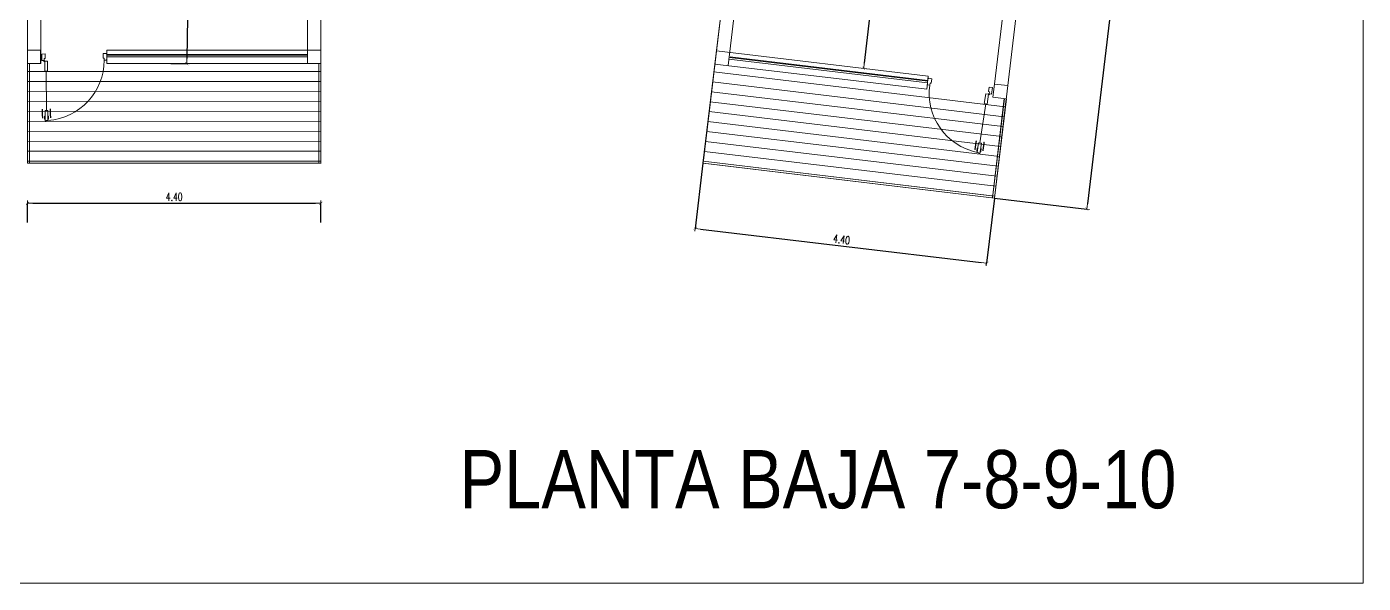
# Model space of a CAD drawing. Header units: millimetres. Extents: x 4525 to 9082, y 179 to 563.
# Drawn here: x 5387.34 to 5407.39, y 521.89 to 530.25 of the extents above; entities that cross this region are included whole.
import ezdxf

# ---------------------------------------------------------------- set-up
doc = ezdxf.new("R2010")
doc.units = ezdxf.units.MM
doc.header["$LTSCALE"] = 100
doc.layers.get('DEFPOINTS').update_dxf_attribs({"lineweight": 5})
for name, color, linetype, lineweight in [('004-Carpinterias', 1, 'Continuous', 18), ('006-Cotas parciales', 7, 'Continuous', 5), ('A01-Barrido', 250, 'Continuous', 5), ('A01-Carpinterias', 1, 'Continuous', 18), ('HATCH MUROS', 251, 'Continuous', 9)]:
    doc.layers.add(name, color=color, linetype=linetype, lineweight=lineweight)
doc.styles.add('AREAL', font='ARIALN.TTF')
doc.styles.add('COTAS', font='ROMANS.shx', dxfattribs={"width": 0.7})
doc.dimstyles.new('COTA40', dxfattribs={"dimscale": 0.4, "dimtxt": 0.3, "dimasz": 0.2, "dimexe": 0, "dimexo": 0, "dimgap": 0.09, "dimtad": 1, "dimzin": 0, "dimdsep": 46, "dimtxsty": 'COTAS', "dimblk1": 'COTA_N', "dimblk2": 'COTA_N', "dimsah": 1, "dimcen": 0.1, "dimclrd": 1, "dimclre": 8, "dimclrt": 5, "dimaunit": 1, "dimadec": 3, "dimazin": 0, "dimtfac": 1, "dimtix": 1, "dimtmove": 2, "dimatfit": 3, "dimldrblk": 'COTA_N', "dimfxl": 0, "dimtolj": 1, "dimtzin": 0, "dimarcsym": 0})

# ---------------------------------------------------------------- blocks, each defined once
blk = doc.blocks.new('COTA_N')
for p, q in [((-1, 0), (0, 0)), ((0, 0.5), (0, -0.5))]:
    blk.add_line(p, q)
at = {"const_width": 0.065}
blk.add_lwpolyline([(0.1414213562373163, 0.1414213562373021), (0.2828427124746327, 0.2828427124746187), (0, 0), (-0.1414213562373021, -0.1414213562373021), (-0.2828427124746185, -0.2828427124746185)], dxfattribs=at)
blk = doc.blocks.new('*D437')
at = {"layer": '006-Cotas parciales', "color": 8, "lineweight": -2, "ltscale": 100}
for p, q in [((5389.653814941729, 538.1984485347729), (5389.894369776229, 538.1941491025699)), ((5389.501888058246, 529.6980827684695), (5389.742442892744, 529.6937833362665))]:
    blk.add_line(p, q, dxfattribs=at)
at = {"layer": '006-Cotas parciales', "color": 1, "lineweight": -2, "ltscale": 100}
blk.add_line((5389.892940165999, 538.1141618772486), (5389.743872502975, 529.7737705615878), dxfattribs=at)
at = {"layer": 'DEFPOINTS', "color": 0, "ltscale": 100}
for p in [(5389.653814941729, 538.1984485347729), (5389.501888058246, 529.6980827684695), (5389.742442892744, 529.6937833362665)]:
    blk.add_point(p, dxfattribs=at)
at = {"layer": '006-Cotas parciales', "color": 1, "lineweight": -2, "ltscale": 100, "xscale": 0.08000000000000002, "yscale": 0.08000000000000002, "zscale": 0.08000000000000002}
for p, rotation in [((5389.894369776229, 538.1941491025699), 88.97606259057393), ((5389.742442892744, 529.6937833362665), 268.976062590574)]:
    blk.add_blockref('COTA_N', p, dxfattribs=dict(at, rotation=rotation))
at = {"layer": '006-Cotas parciales', "color": 5, "ltscale": 100, "insert": (5389.659093977699, 531.5984157636799), "char_height": 0.12, "attachment_point": 5, "rotation": 88.97606259057396, "style": 'COTAS'}
blk.add_mtext('\\A1;8.50', dxfattribs=at)
blk = doc.blocks.new('*D439')
at = {"layer": '006-Cotas parciales', "color": 8, "lineweight": -2, "ltscale": 100}
for p, q in [((5402.951148619892, 536.8599055591051), (5404.339431150273, 536.6940830055007)), ((5401.854254645935, 527.6766026330362), (5403.242537176317, 527.5107800794317))]:
    blk.add_line(p, q, dxfattribs=at)
at = {"layer": '006-Cotas parciales', "color": 1, "lineweight": -2, "ltscale": 100}
blk.add_line((5404.329943042968, 536.6146476492681), (5403.25202528362, 527.590215435664), dxfattribs=at)
at = {"layer": 'DEFPOINTS', "color": 0, "ltscale": 100}
for p in [(5402.951148619892, 536.8599055591051), (5401.854254645935, 527.6766026330362), (5403.242537176317, 527.5107800794317)]:
    blk.add_point(p, dxfattribs=at)
at = {"layer": '006-Cotas parciales', "color": 1, "lineweight": -2, "ltscale": 100, "xscale": 0.08000000000000002, "yscale": 0.08000000000000002, "zscale": 0.08000000000000002}
for p, rotation in [((5404.339431150273, 536.6940830055007), 83.18861111112288), ((5403.242537176317, 527.5107800794317), 263.1886111111229)]:
    blk.add_blockref('COTA_N', p, dxfattribs=dict(at, rotation=rotation))
at = {"layer": '006-Cotas parciales', "color": 5, "ltscale": 100, "insert": (5403.695661735816, 532.1138172712315), "char_height": 0.12, "attachment_point": 5, "rotation": 83.18861111112288, "style": 'COTAS'}
blk.add_mtext('\\A1;9.25', dxfattribs=at)
blk = doc.blocks.new('*D440')
at = {"layer": '006-Cotas parciales', "color": 1, "lineweight": -2, "ltscale": 100}
blk.add_line((5400.756360411584, 537.0410363429536), (5399.903625261191, 529.7022465740869), dxfattribs=at)
at = {"layer": 'DEFPOINTS', "color": 0, "ltscale": 100}
for p in [(5400.765593936477, 537.1205016940071), (5399.89439173628, 529.6227812230354), (5399.894391736289, 529.6227812230344)]:
    blk.add_point(p, dxfattribs=at)
at = {"layer": '006-Cotas parciales', "color": 1, "lineweight": -2, "ltscale": 100, "xscale": 0.08000000000000002, "yscale": 0.08000000000000002, "zscale": 0.08000000000000002}
for p, rotation in [((5400.765593936486, 537.1205016940061), 83.37220355654665), ((5399.894391736289, 529.6227812230344), 263.3722035565467)]:
    blk.add_blockref('COTA_N', p, dxfattribs=dict(at, rotation=rotation))
at = {"layer": '006-Cotas parciales', "color": 5, "ltscale": 100, "insert": (5400.234634415126, 533.3827216884033), "char_height": 0.12, "attachment_point": 5, "rotation": 83.37220355654662, "style": 'COTAS'}
blk.add_mtext('\\A1;7.55', dxfattribs=at)
blk = doc.blocks.new('*D442')
at = {"layer": '006-Cotas parciales', "color": 8, "lineweight": -2, "ltscale": 100}
for p, q in [((5387.353596352668, 527.3113012369174), (5387.353596352668, 527.598294466082)), ((5391.753596352668, 527.311301236917), (5391.753596352668, 527.598294466082))]:
    blk.add_line(p, q, dxfattribs=at)
at = {"layer": '006-Cotas parciales', "color": 1, "lineweight": -2, "ltscale": 100}
blk.add_line((5387.433596352668, 527.598294466082), (5391.673596352668, 527.598294466082), dxfattribs=at)
at = {"layer": 'DEFPOINTS', "color": 0, "ltscale": 100}
for p in [(5391.753596352668, 527.598294466082), (5387.353596352668, 527.3113012369174), (5391.753596352668, 527.311301236917)]:
    blk.add_point(p, dxfattribs=at)
at = {"layer": '006-Cotas parciales', "color": 1, "lineweight": -2, "ltscale": 100, "xscale": 0.08000000000000002, "yscale": 0.08000000000000002, "zscale": 0.08000000000000002, "rotation": 180}
blk.add_blockref('COTA_N', (5387.353596352668, 527.598294466082), dxfattribs=at)
at = {"layer": '006-Cotas parciales', "color": 1, "lineweight": -2, "ltscale": 100, "xscale": 0.08000000000000002, "yscale": 0.08000000000000002, "zscale": 0.08000000000000002}
blk.add_blockref('COTA_N', (5391.753596352668, 527.598294466082), dxfattribs=at)
at = {"layer": '006-Cotas parciales', "color": 5, "ltscale": 100, "insert": (5389.553596352668, 527.694294466082), "char_height": 0.12, "attachment_point": 5, "style": 'COTAS'}
blk.add_mtext('\\A1;4.40', dxfattribs=at)
blk = doc.blocks.new('*D444')
at = {"layer": '006-Cotas parciales', "color": 8, "lineweight": -2, "ltscale": 100}
for p, q in [((5397.483252703892, 528.1986942735912), (5397.366418106851, 527.2205436753154)), ((5401.854254645936, 527.676602633036), (5401.737420048895, 526.6984520347603))]:
    blk.add_line(p, q, dxfattribs=at)
at = {"layer": '006-Cotas parciales', "color": 1, "lineweight": -2, "ltscale": 100}
blk.add_line((5397.445853463083, 527.211055568011), (5401.657984692662, 526.7079401420647), dxfattribs=at)
at = {"layer": 'DEFPOINTS', "color": 0, "ltscale": 100}
for p in [(5397.483252703892, 528.1986942735912), (5401.854254645936, 527.676602633036), (5401.737420048895, 526.6984520347603)]:
    blk.add_point(p, dxfattribs=at)
at = {"layer": '006-Cotas parciales', "color": 1, "lineweight": -2, "ltscale": 100, "xscale": 0.08000000000000002, "yscale": 0.08000000000000002, "zscale": 0.08000000000000002}
for p, rotation in [((5397.366418106851, 527.2205436753154), 173.1886111111116), ((5401.737420048895, 526.6984520347603), 353.1886111111116)]:
    blk.add_blockref('COTA_N', p, dxfattribs=dict(at, rotation=rotation))
at = {"layer": '006-Cotas parciales', "color": 5, "ltscale": 100, "insert": (5399.563304806638, 527.0548202825165), "char_height": 0.12, "attachment_point": 5, "rotation": 353.18861111111164, "style": 'COTAS'}
blk.add_mtext('\\A1;4.40', dxfattribs=at)

msp = doc.modelspace()

# ---------------------------------------------------------------- linework, layer by layer
at = {"layer": '004-Carpinterias', "linetype": 'Continuous', "extrusion": (-0.0008648253841352666, 0.1459395968280031, 0.9892931244857284)}
for p, q in [((5387.613225671014, 529.5822415712385, 0.02189132388690496), (5387.612346316673, 529.7306329344458)), ((5387.654345624448, 529.7308818186987), (5387.655224978789, 529.5824904554916, 0.02189132388687653)), ((5387.637742742262, 528.9888005605374, 0.1094566194342843), (5387.6342253249, 529.5823660133656, 0.0218913238868208)), ((5387.617710378243, 528.8254456028571, 0.1335370780740843), (5387.616743088372, 528.9886761184111, 0.1094566194342972)), ((5387.658742396149, 528.9889250026633, 0.1094566194343682), (5387.659621750491, 528.8405336394565, 0.1313479433211879))]:
    msp.add_line(p, q, dxfattribs=at)
at = {"layer": '004-Carpinterias', "linetype": 'Continuous', "extrusion": (0.02102444757590097, 0.1444198270646843, 0.9892931244857284)}
for p, q in [((5401.724580037635, 529.2403363404537, 1.929268967170478), (5401.703202382054, 529.0934902789456, 1.951160291057355)), ((5401.744764322046, 529.0874397466448, 1.951160291057383), (5401.766141977628, 529.2342858081527, 1.929268967170507)), ((5401.638472729725, 528.5030807667642, 2.038725586604762), (5401.723983352051, 529.0904650127959, 1.951160291057299)), ((5401.617691759729, 528.5061060329142, 2.038725586604846), (5401.596314104147, 528.359259971407, 2.060616910491666)), ((5401.635738276273, 528.3385248170962, 2.062806045244562), (5401.659253699722, 528.5000555006138, 2.038725586604775))]:
    msp.add_line(p, q, dxfattribs=at)
at = {"layer": '004-Carpinterias', "color": 1, "linetype": 'Continuous', "extrusion": (-0.0008648253841352666, 0.1459395968280031, 0.9892931244857284)}
for p, q in [((5387.617223801596, 528.9075555791453, 0.1214238657790785), (5387.607223966362, 528.9074963209891, 0.1214238657791495)), ((5387.607223966481, 528.90749632099, 0.1214238657791495), (5387.607505360111, 528.8600110335396, 0.1284290969796726)), ((5387.617505195342, 528.8600702916365, 0.1284290969883413), (5387.607505360113, 528.8600110334803, 0.1284290969883981)), ((5387.65874239615, 528.9889250026633, 0.109456619434354), (5387.616743088372, 528.9886761184111, 0.1094566194342972)), ((5387.632710131077, 528.8255344900904, 0.1335370780740985), (5387.617710378243, 528.8254456028571, 0.1335370780740843)), ((5387.632710131077, 528.8255344900904, 0.1335370780740985), (5387.617710378243, 528.8254456028571, 0.1335370780740843)), ((5387.659621750491, 528.8405336394562, 0.1313479433212164), (5387.632622195549, 528.840373642437, 0.1313479433211879)), ((5387.632622195549, 528.840373642437, 0.1313479433211879), (5387.632710131077, 528.8255344900904, 0.1335370780740985)), ((5387.659223109604, 528.9078044633998, 0.1214238657790643), (5387.669222944834, 528.9078637215543, 0.1214238657791495)), ((5387.659504503238, 528.86031917589, 0.1284290969883128), (5387.669504338465, 528.8603784340457, 0.1284290969882844)), ((5387.669222944715, 528.9078637215534, 0.1214238657791211), (5387.669504338464, 528.8603784341046, 0.1284290969796442))]:
    msp.add_line(p, q, dxfattribs=at)
at = {"layer": '004-Carpinterias', "color": 1, "linetype": 'Continuous'}
for p, q in [((5387.659621750492, 528.8405336394565, 0.1313479433212164), (5387.632622195549, 528.840373642437, 0.1313479433211879)), ((5401.596314104146, 528.359259971407, 2.060616910491694), (5401.623032494087, 528.3553703435073, 2.060616910491666))]:
    msp.add_line(p, q, dxfattribs=at)
at = {"layer": '004-Carpinterias', "color": 1, "linetype": 'Continuous', "extrusion": (0.02102444757590097, 0.1444198270646843, 0.9892931244857284)}
for p, q in [((5401.596109618372, 528.4272708607655, 2.050692832949599), (5401.589268761149, 528.3802800704011, 2.057698064150122)), ((5401.606005318296, 528.425830257848, 2.050692832949542), (5401.596109618254, 528.4272708607825, 2.050692832949628)), ((5401.617691759728, 528.5061060329147, 2.038725586604832), (5401.659253699722, 528.5000555006138, 2.038725586604775)), ((5401.647567258518, 528.4197797255135, 2.050692832949557), (5401.657462958565, 528.4183391225772, 2.050692832949628)), ((5401.657462958449, 528.4183391225943, 2.050692832949628), (5401.650622101343, 528.3713483322128, 2.057698064150151)), ((5401.599164461181, 528.3788394674079, 2.057698064158791), (5401.58926876114, 528.3802800703429, 2.057698064158763)), ((5401.596314104147, 528.3592599714068, 2.060616910491694), (5401.623032494087, 528.3553703435073, 2.060616910491666)), ((5401.623032494087, 528.3553703435073, 2.060616910491666), (5401.62089472622, 528.3406857214973, 2.062806045244577)), ((5401.62089472622, 528.3406857214973, 2.062806045244577), (5401.635738276273, 528.3385248170962, 2.062806045244562)), ((5401.62089472622, 528.3406857214973, 2.062806045244577), (5401.635738276273, 528.3385248170962, 2.062806045244562)), ((5401.640726401291, 528.37278893509, 2.057698064158819), (5401.650622101333, 528.3713483321544, 2.057698064158876))]:
    msp.add_line(p, q, dxfattribs=at)
at = {"layer": '004-Carpinterias', "ltscale": 0.01}
for points, const_width, elevation in [([(5387.577586067611, 529.0150507647797), (5387.57841568179, 528.8750530716422)], 0.01999999999999999, 0.1313479381727316), ([(5387.697584090271, 529.0157618626492), (5387.69841370445, 528.8757641695117)], 0.01999999999999999, 0.1313479381727316), ([(5401.582931425221, 528.5380530734819), (5401.562762984137, 528.3995132729631)], 0.02, 2.06061690534321), ([(5401.701679825636, 528.5207658382715), (5401.681511384553, 528.3822260377522)], 0.02, 2.06061690534321)]:
    msp.add_lwpolyline(points, dxfattribs=dict(at, const_width=const_width, elevation=elevation))
at = {"layer": 'A01-Barrido', "linetype": 'Continuous', "extrusion": (-0.0008648253841352666, 0.1459395968280031, 0.9892931244857284)}
msp.add_circle((-5390.649334534447, -492.7470132570857, 70.75146157130186), 0.007500008106809761, dxfattribs=at)
at = {"layer": 'A01-Barrido', "linetype": 'Continuous', "extrusion": (0.02102444757590097, 0.1444198270646843, 0.9892931244857284)}
msp.add_circle((-5269.185902918283, -1287.953692456677, 190.0118161172867), 0.007500008106809762, dxfattribs=at)
at = {"layer": 'A01-Barrido', "linetype": 'Continuous', "extrusion": (-0.0008648253841352666, 0.1459395968280031, 0.9892931244857284)}
msp.add_arc((-5390.633344489572, -492.4802806348045, 72.64933108092102), 0.9160055875241547, 94.09987707241112, 179.6662266810923, dxfattribs=at)
at = {"layer": 'A01-Barrido', "linetype": 'Continuous', "extrusion": (0.02102444757590097, 0.1444198270646843, 0.9892931244857284)}
msp.add_arc((-5269.201892963168, -1287.686959834397, 191.9096856269063), 0.9160055875241548, 0.333773318910798, 85.90012292757532, dxfattribs=at)
at = {"layer": 'A01-Carpinterias', "linetype": 'Continuous', "extrusion": (-0.0008648253841352666, 0.1459395968280031, 0.9892931244857284)}
for p, q in [((5387.56770570562, 529.83860699549, -1.934376939983536), (5387.617704827732, 529.8389032859482, -1.934376939983649)), ((5387.568291941844, 529.7396794202718, -1.919782724096406), (5387.56770570562, 529.83860699549, -1.934376939983536)), ((5387.618115192868, 529.7696540205416, -1.924160994357307), (5387.617704827732, 529.8389032859482, -1.934376939983649)), ((5388.537688625956, 529.844355030408, -0.01596725674730237), (5388.487689455264, 529.8440587396624, -0.01596725674740185)), ((5388.488099820399, 529.7748094742549, -0.005751311120889113), (5388.487689455264, 529.8440587396624, -0.01596725674740185)), ((5388.537688625957, 529.8443550304089, -0.01596725674741606), (5388.537747249579, 529.8344622728607, -0.01450783515484488)), ((5387.603291311148, 529.7398868234977, -1.919782724096506), (5387.568291941844, 529.7396794202718, -1.919782724096406)), ((5387.618115192868, 529.7696540205416, -1.924160994357307), (5387.603115439902, 529.769565133307, -1.924160994357264)), ((5387.603115439902, 529.769565133307, -1.924160994357264), (5387.603291311148, 529.7398868234977, -1.919782724096506)), ((5387.612346316673, 529.7306329344458), (5387.654345624448, 529.7308818186987)), ((5388.488099820399, 529.7748094742549, -0.005751311120889113), (5388.503099573367, 529.774898361489, -0.005751311120889113)), ((5388.503099573367, 529.774898361489, -0.005751311120889113), (5388.503275444277, 529.7452200514231, -0.001373040822642224)), ((5388.503275444277, 529.7452200514231, -0.001373040822642224), (5388.538274862182, 529.7454274549361, -0.001373040822670646)), ((5388.538274862182, 529.7454274549361, -0.001373040822670646), (5388.538216238559, 529.7553202124839, -0.002832462415128134)), ((5387.613225671014, 529.5822415712385, 0.02189132388690496), (5387.655224978789, 529.5824904554916, 0.02189132388687653))]:
    msp.add_line(p, q, dxfattribs=at)
at = {"layer": 'A01-Carpinterias', "linetype": 'Continuous', "extrusion": (0.02102444757590097, 0.1444198270646843, 0.9892931244857284)}
for p, q in [((5400.865393779328, 529.4747931629761, 1.913301710423062), (5400.863968602291, 529.4650034255417, 1.914761132015633)), ((5400.865393779329, 529.4747931629752, 1.913301710423176), (5400.914872274144, 529.4675901490855, 1.913301710423076)), ((5400.89005249008, 529.4012229285015, 1.923517656049589), (5400.88577695375, 529.3718536791405, 1.927895926347836)), ((5400.904896040266, 529.3990620240809, 1.923517656049589), (5400.89005249008, 529.4012229285015, 1.923517656049589)), ((5400.904896040266, 529.3990620240809, 1.923517656049589), (5400.914872274144, 529.4675901490855, 1.913301710423076)), ((5400.851142008943, 529.3768957886361, 1.927895926347807), (5400.852567185981, 529.3866855260701, 1.92643650475535)), ((5400.88577695375, 529.3718536791405, 1.927895926347836), (5400.851142008943, 529.3768957886361, 1.927895926347807)), ((5401.766141977628, 529.2342858081527, 1.929268967170507), (5401.724580037635, 529.2403363404537, 1.929268967170478)), ((5401.765820917279, 529.2737297178587, 0.005107972813171102), (5401.775797151157, 529.3422578428622, -0.005107972813171102)), ((5401.765820917279, 529.2737297178587, 0.005107972813171102), (5401.780664467463, 529.2715688134379, 0.005107972813213735)), ((5401.825275597897, 529.3350548359701, -0.005107972813057415), (5401.775797151157, 529.3422578428622, -0.005107972813171102)), ((5401.780664467463, 529.2715688134379, 0.005107972813213735), (5401.776388930836, 529.2421995643767, 0.009486243073972389)), ((5401.776388930836, 529.2421995643767, 0.009486243073972389), (5401.811023827546, 529.2371574618826, 0.009486243074071865)), ((5401.811023827546, 529.2371574618826, 0.009486243074071865), (5401.825275597897, 529.3350548359701, -0.005107972813057415)), ((5401.744764322046, 529.0874397466448, 1.951160291057383), (5401.703202382054, 529.0934902789456, 1.951160291057355))]:
    msp.add_line(p, q, dxfattribs=at)
at = {"layer": 'HATCH MUROS', "color": 4, "linetype": 'ByBlock', "ltscale": 100}
for p, q in [((5407.386818055351, 543.1853677702438), (5407.386818055351, 521.8930183011544)), ((5407.386818055351, 521.8930183011544), (5369.829516947051, 521.8930183011544))]:
    msp.add_line(p, q, dxfattribs=at)
at = {"layer": 'HATCH MUROS', "color": 0, "ltscale": 100}
for p, q in [((5387.353596352667, 528.1984485347743), (5387.353596352668, 538.1984485347734)), ((5387.553596352668, 529.6984145026643), (5387.553596352668, 538.1984485347734)), ((5391.553596352667, 535.3634574556418), (5391.553596352667, 529.6977334256101)), ((5391.753596352667, 535.363457455642), (5391.753596352668, 528.1984485347743)), ((5401.854254645934, 527.6766026330363), (5402.603958365921, 533.9531950192775)), ((5401.85728853557, 529.3883242212385), (5402.405369975338, 533.9769152875385)), ((5402.524062696535, 533.2843007123454), (5401.854254645936, 527.676602633036)), ((5398.041219488239, 532.8700464051685), (5397.483252703892, 528.198694273591)), ((5397.48531005315, 528.1984485347748), (5398.0432768375, 532.8698006663503)), ((5398.043277022554, 532.8698006442467), (5397.485339592969, 528.1986942735905)), ((5398.23980787882, 532.8463261369077), (5397.859743106428, 529.6643869346904)), ((5387.553885807514, 529.8984144562771), (5387.353885810413, 529.8984485101294)), ((5387.553885807514, 529.898414456278), (5387.353885810413, 529.8984485101305)), ((5387.550430223539, 529.6969785974334), (5387.550560253551, 529.896978555164)), ((5388.542080660623, 529.698246194168), (5388.542114717035, 529.8982612139421)), ((5391.754403786551, 529.8976992371754), (5388.542114714477, 529.8982461912699)), ((5397.686417949788, 529.8865112949452), (5400.863599113638, 529.5070148435207)), ((5397.686417949788, 529.8865112949461), (5400.863599113638, 529.5070148435218)), ((5387.553851753662, 529.6984144591763), (5387.353851756562, 529.6984485130283)), ((5387.353851756561, 529.6984485130295), (5387.553851753662, 529.6984144591772)), ((5387.553851753662, 529.6984144591763), (5387.353851756561, 529.6984485130283)), ((5387.353851756561, 529.6984485130304), (5387.553851753662, 529.6984144591781)), ((5387.553851753661, 529.6984144591775), (5387.353851756561, 529.6984485130295)), ((5391.754369732699, 529.6976992400737), (5388.542080663182, 529.698261216841)), ((5388.542080663182, 529.698261216841), (5391.75385169278, 529.6976993282808)), ((5391.7543697327, 529.6976992400737), (5388.542080660623, 529.698246194168)), ((5388.542080660623, 529.6982461941682), (5391.753851692779, 529.6976993282799)), ((5391.754369732699, 529.6976992400746), (5388.542080660623, 529.6982461941684)), ((5397.662697681526, 529.6879229043641), (5400.839878845378, 529.3084264529393)), ((5397.662697681527, 529.6879229043639), (5400.839878845377, 529.3084264529393)), ((5397.662697681527, 529.687922904365), (5400.839878845378, 529.3084264529405)), ((5400.839878845378, 529.30842645294), (5397.663212065104, 529.6878614641337)), ((5400.839878845378, 529.3084264529411), (5397.663212065104, 529.6878614641346)), ((5400.839878845378, 529.3084264529391), (5400.863599113638, 529.5070148435207)), ((5401.833568267309, 529.1897358306571), (5401.85728853557, 529.3883242212385)), ((5401.85728853557, 529.3883242212385), (5402.055876926152, 529.3646039529774)), ((5401.85728853557, 529.3883242212394), (5402.055876926152, 529.3646039529785)), ((5401.833568267309, 529.1897358306571), (5402.03215665789, 529.1660155623963)), ((5402.03215665789, 529.1660155623972), (5401.833568267309, 529.189735830658)), ((5401.833568267309, 529.1897358306571), (5402.03215665789, 529.1660155623963)), ((5402.03215665789, 529.1660155623983), (5401.833568267309, 529.1897358306592)), ((5401.83356826731, 529.189735830658), (5402.03215665789, 529.1660155623972)), ((5387.353596352668, 528.1984485347734), (5391.753596352668, 528.1984485347734)), ((5391.753596352668, 528.1984485347734), (5387.353596352668, 528.1984485347734)), ((5387.353596352668, 528.1984485347743), (5391.753596352668, 528.1984485347743)), ((5391.753596352668, 528.1984485347743), (5387.353596352668, 528.1984485347743)), ((5387.353596352669, 528.1984485347723), (5391.753596288888, 528.1976993500225)), ((5391.754114328808, 528.1976992618163), (5387.353596352669, 528.1984485347712)), ((5387.35359635267, 528.1984485347732), (5391.753596288888, 528.1976993500236)), ((5391.754114328808, 528.1976992618174), (5387.353596352669, 528.1984485347723)), ((5397.48479566957, 528.1985099750038), (5401.854254645934, 527.6766026330363)), ((5397.48479566957, 528.198509975005), (5401.854254645934, 527.6766026330372)), ((5397.485310053149, 528.1984485347734), (5401.854254645936, 527.676602633036)), ((5401.854254645934, 527.6766026330372), (5397.485310053147, 528.1984485347737)), ((5401.854254645934, 527.6766026330383), (5397.485310053147, 528.1984485347746)), ((5397.486882558648, 528.1985099750034), (5401.856341535012, 527.6766026330358)), ((5397.486882558648, 528.1985099750045), (5401.856341535012, 527.6766026330367)), ((5401.856341535012, 527.6766026330367), (5397.487396942225, 528.1984485347732)), ((5401.856341535012, 527.6766026330379), (5397.487396942225, 528.1984485347741))]:
    msp.add_line(p, q, dxfattribs=at)
at = {"layer": 'HATCH MUROS', "color": 6, "ltscale": 100}
for p, q in [((5401.854254645934, 527.6766026330363), (5402.524062696534, 533.2843007123454)), ((5397.485310053149, 528.1984485347734), (5398.043276837499, 532.8698006663508))]:
    msp.add_line(p, q, dxfattribs=at)
at = {"layer": 'HATCH MUROS', "color": 3, "ltscale": 100}
for p, q in [((5388.54209768755, 529.7982461927184), (5391.555940695918, 529.7977330278877)), ((5388.542101320366, 529.8195818979721), (5391.550722085349, 529.8190696223289)), ((5388.542103266676, 529.8310126806468), (5391.54172558548, 529.8305019371626)), ((5400.855625128982, 529.4402558692152), (5397.889609709503, 529.7945297580841)), ((5400.851738979507, 529.40772064823), (5397.871603240557, 529.7636811299799)), ((5400.854269422804, 529.428905765378), (5397.879319068475, 529.784246882049))]:
    msp.add_line(p, q, dxfattribs=at)
at = {"layer": 'HATCH MUROS', "color": 4, "ltscale": 100}
for p, q in [((5387.353851756561, 529.6984485130283), (5387.353596352668, 528.1984485347734)), ((5387.383851756126, 529.6984434049505), (5387.383596352233, 528.1984434266956)), ((5391.723596353103, 529.6984485130283), (5391.72334094921, 528.1984485347734)), ((5391.753596352668, 529.6984434049505), (5391.753340948775, 528.1984434266956)), ((5387.35380578386, 529.4284485169433), (5391.755877693391, 529.4276989794002)), ((5387.353831324249, 529.5784485147688), (5391.755903233779, 529.5776989772257)), ((5402.000134295739, 528.8979212351123), (5397.629132353695, 529.4200128756663)), ((5402.017924496935, 529.0468625280482), (5397.646922554891, 529.5689541686022)), ((5387.35378024347, 529.2784485191178), (5391.755852153002, 529.2776989815745)), ((5401.982344094544, 528.7489799421764), (5397.6113421525, 529.2710715827304)), ((5387.353754703082, 529.1284485212921), (5391.755826612613, 529.127698983749)), ((5401.964553893348, 528.6000386492406), (5397.593551951304, 529.1221302897945)), ((5402.002368399303, 529.1695736026354), (5401.824466387348, 527.6801606732772)), ((5402.004455288381, 529.169573602635), (5401.826553276426, 527.6801606732768)), ((5402.03215665789, 529.1660155623963), (5401.854254645936, 527.6766026330381)), ((5402.034243546968, 529.1660155623958), (5401.856341535014, 527.6766026330376)), ((5387.353703622302, 528.8284485256409), (5391.755775531834, 528.8276989880978)), ((5387.353729162692, 528.9784485234663), (5391.755801072223, 528.9776989859233)), ((5401.928973490957, 528.3021560633688), (5397.557971548913, 528.8242477039228)), ((5401.946763692153, 528.4510973563047), (5397.575761750109, 528.9731889968587)), ((5387.353678081913, 528.6784485278151), (5391.755749991445, 528.6776989902721)), ((5401.911183289762, 528.1532147704329), (5397.540181347717, 528.6753064109869)), ((5387.353652541525, 528.5284485299896), (5391.755724451055, 528.5276989924466)), ((5401.893393088566, 528.004273477497), (5397.522391146522, 528.526365118051)), ((5387.353596352668, 528.1984485347734), (5391.7556682622, 528.1976989972304)), ((5387.353601460746, 528.2284485343384), (5391.755673370278, 528.2276989967954)), ((5387.353627001135, 528.3784485321639), (5391.755698910666, 528.3776989946209)), ((5401.854254645936, 527.6766026330381), (5397.483252703892, 528.1986942735921)), ((5401.856341535014, 527.6766026330376), (5397.485339592969, 528.1986942735916)), ((5401.857812686175, 527.7063908916252), (5397.486810744131, 528.2284825321792)), ((5401.859899575253, 527.7063908916248), (5397.488897633209, 528.2284825321788)), ((5401.87560288737, 527.8553321845611), (5397.504600945326, 528.3774238251151))]:
    msp.add_line(p, q, dxfattribs=at)

# ---------------------------------------------------------------- texts
at = {"style": 'AREAL'}
msp.add_text('PLANTA BAJA 7-8-9-10', height=0.875, dxfattribs=at).set_placement((5393.83450639218, 523.0180736212612, -2.75))

# ---------------------------------------------------------------- dimensions: what is measured, and where the dimension line sits
at = {"layer": '006-Cotas parciales', "ltscale": 100}
dim = msp.add_linear_dim(base=(5389.742442892744, 529.6937833362665), p1=(5389.653814941729, 538.1984485347729), p2=(5389.501888058245, 529.6980827684694), angle=268.976062590574, dimstyle='COTA40', dxfattribs=at)
dim.commit()
dim.dimension.update_dxf_attribs({"geometry": '*D437', "text_midpoint": (5389.659093977699, 531.5984157636799), "dimtype": 161})
for p1, p2, distance, picture, middle in [((5400.765593936478, 537.1205016940073), (5399.894391736281, 529.6227812230354), 8.248887766428414e-12, '*D440', (5400.234634415126, 533.3827216884033)), ((5402.951148619892, 536.8599055591051), (5401.854254645936, 527.676602633036), 1.398150744177624, '*D439', (5403.695661735816, 532.1138172712315)), ((5397.483252703892, 528.198694273591), (5401.854254645936, 527.6766026330358), -0.9851035052076987, '*D444', (5399.563304806638, 527.0548202825165)), ((5387.353596352668, 527.3113012369174), (5391.753596352668, 527.311301236917), 0.2869932291650912, '*D442', (5389.553596352668, 527.694294466082))]:
    dim = msp.add_aligned_dim(p1=p1, p2=p2, distance=distance, dimstyle='COTA40', dxfattribs=at)
    dim.commit()
    dim.dimension.update_dxf_attribs({"geometry": picture, "text_midpoint": middle})

doc.saveas('drawing.dxf')
